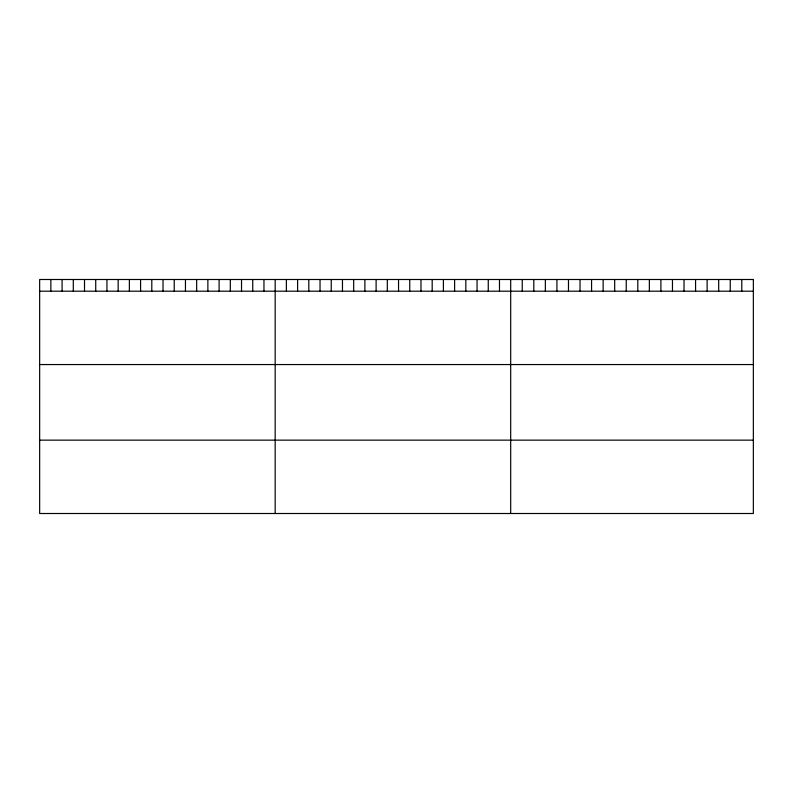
<?xml version="1.0" encoding="UTF-8"?>
<svg xmlns="http://www.w3.org/2000/svg" width="793" height="793" viewBox="0 0 793 793"><rect width="100%" height="100%" fill="white"/><g stroke="black" fill="none" stroke-linecap="round" stroke-linejoin="round"><path stroke-width="1.19" d="M39.65 291.19L753.35 291.19M39.65 364.552L753.35 364.552M39.65 440.145L753.35 440.145M741.792 279.493L741.792 291.19M730.244 279.493L730.244 291.19M718.686 279.493L718.686 291.19M707.128 279.493L707.128 291.19M695.57 279.493L695.57 291.19M684.022 279.493L684.022 291.19M672.464 279.493L672.464 291.19M660.906 279.493L660.906 291.19M649.358 279.493L649.358 291.19M637.8 279.493L637.8 291.19M626.242 279.493L626.242 291.19M614.684 279.493L614.684 291.19M603.136 279.493L603.136 291.19M591.578 279.493L591.578 291.19M580.02 279.493L580.02 291.19M568.472 279.493L568.472 291.19M556.914 279.493L556.914 291.19M545.356 279.493L545.356 291.19M533.798 279.493L533.798 291.19M522.25 279.493L522.25 291.19M510.692 279.493L510.692 513.507M499.481 279.493L499.481 291.19M488.26 279.493L488.26 291.19M477.049 279.493L477.049 291.19M465.828 279.493L465.828 291.19M454.617 279.493L454.617 291.19M443.396 279.493L443.396 291.19M432.185 279.493L432.185 291.19M420.974 279.493L420.974 291.19M409.753 279.493L409.753 291.19M398.542 279.493L398.542 291.19M387.321 279.493L387.321 291.19M376.11 279.493L376.11 291.19M364.889 279.493L364.889 291.19M353.678 279.493L353.678 291.19M342.467 279.493L342.467 291.19M331.246 279.493L331.246 291.19M320.035 279.493L320.035 291.19M308.814 279.493L308.814 291.19M297.603 279.493L297.603 291.19M286.382 279.493L286.382 291.19M275.171 279.493L275.171 513.507M263.96 279.493L263.96 291.19M252.739 279.493L252.739 291.19M241.528 279.493L241.528 291.19M230.307 279.493L230.307 291.19M219.096 279.493L219.096 291.19M207.875 279.493L207.875 291.19M196.664 279.493L196.664 291.19M185.453 279.493L185.453 291.19M174.232 279.493L174.232 291.19M163.021 279.493L163.021 291.19M151.8 279.493L151.8 291.19M140.589 279.493L140.589 291.19M129.368 279.493L129.368 291.19M118.157 279.493L118.157 291.19M106.946 279.493L106.946 291.19M95.725 279.493L95.725 291.19M84.514 279.493L84.514 291.19M73.293 279.493L73.293 291.19M62.082 279.493L62.082 291.19M50.861 279.493L50.861 291.19M753.35 279.493L39.65 279.493L39.65 513.507L753.35 513.507L753.35 279.493"/></g></svg>
